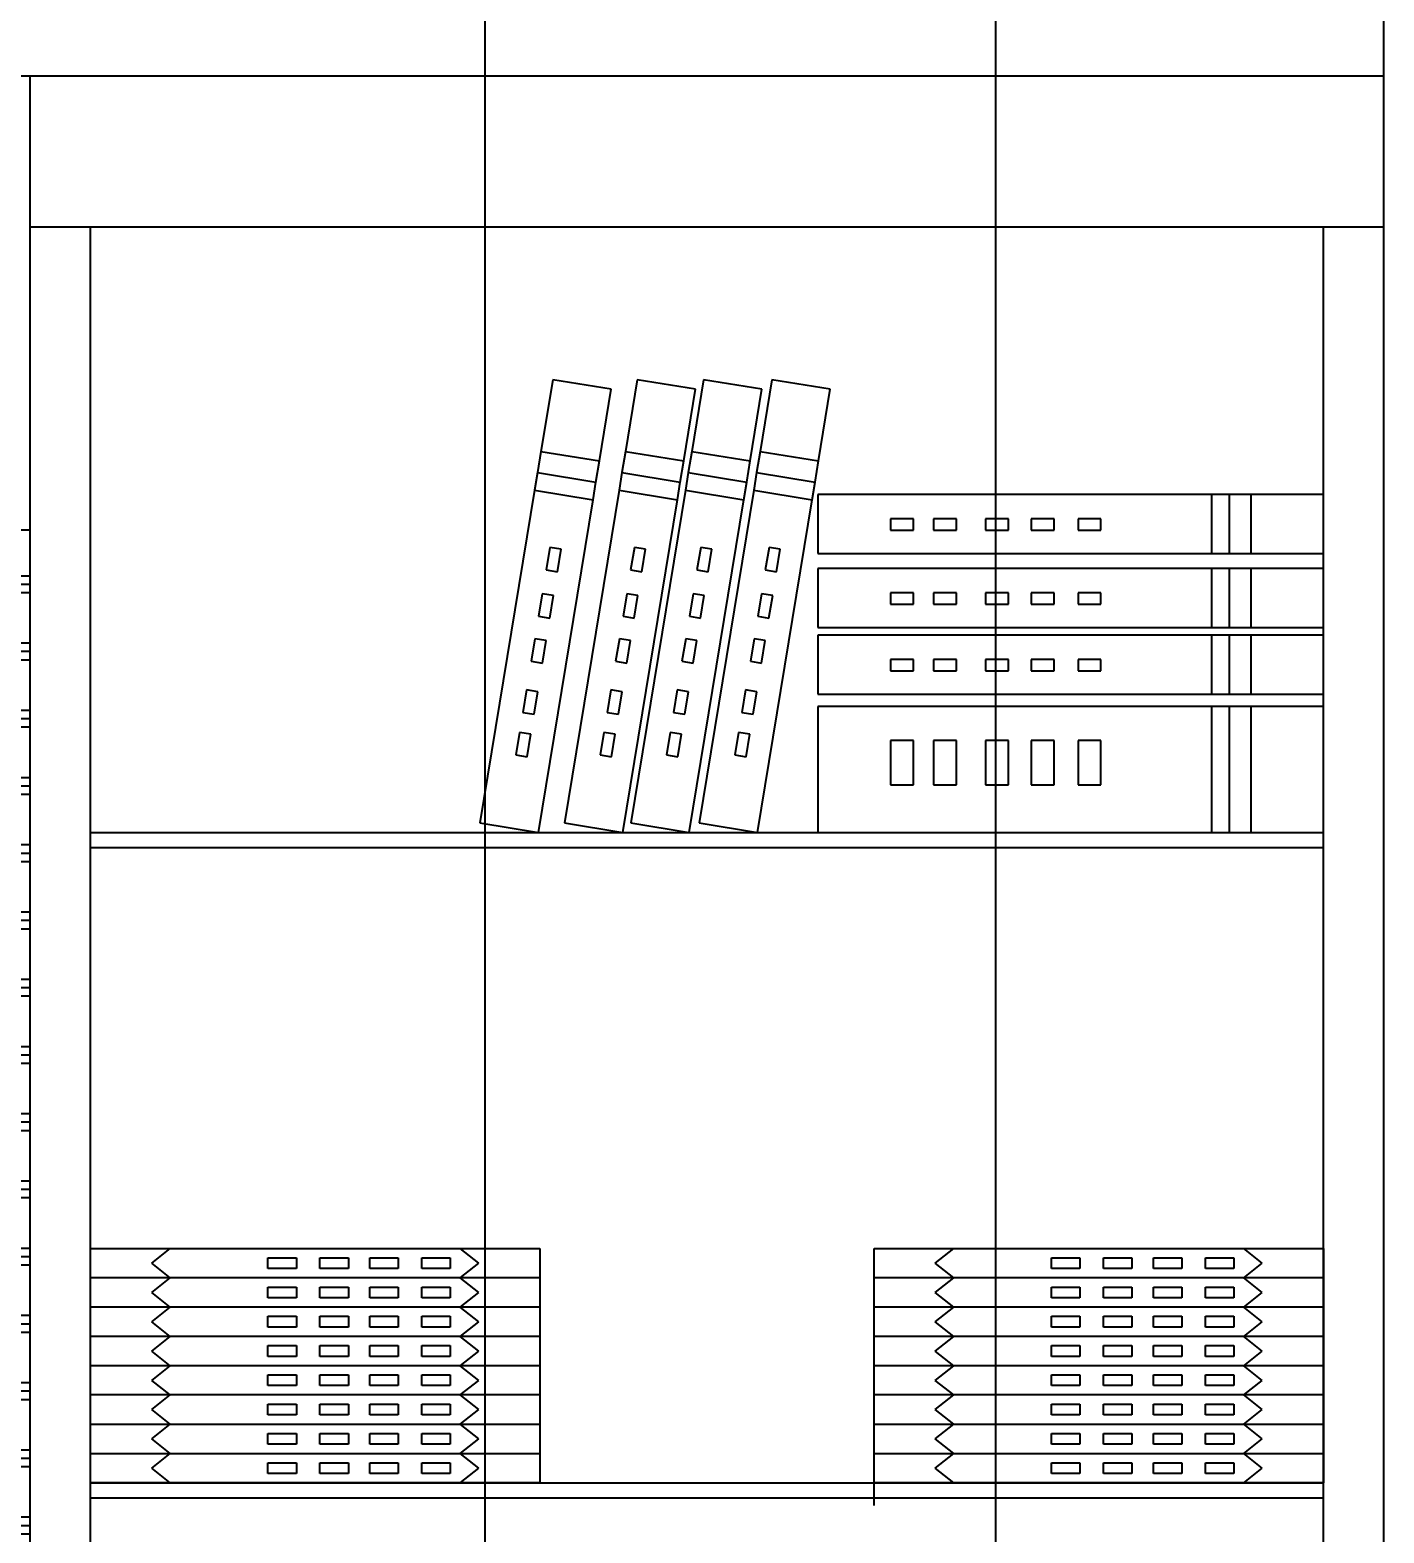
# Model space of a CAD drawing. Header units: centimetres. Extents: x 1966 to 8787, y 7398 to 12383.
# Drawn here: x 4261.8 to 4351.3, y 7779.5 to 7878.9 of the extents above; entities that cross this region are included whole.
import ezdxf
from ezdxf import colors
from ezdxf.entities.mleader import LeaderData, LeaderLine
from ezdxf.math import Vec2, Vec3

# ---------------------------------------------------------------- set-up
doc = ezdxf.new("R2010")
doc.units = ezdxf.units.CM
doc.styles.get("Standard").update_dxf_attribs({"font": 'arial.ttf', "height": 10})

# ---------------------------------------------------------------- blocks, each defined once
blk = doc.blocks.new('書04')
for p, q in [((32.6, 29.288), (36.461, 29.922)), ((36.461, 29.922), (37.239, 25.187)), ((37.119, 29.288), (40.98, 29.922)), ((40.98, 29.922), (41.758, 25.187)), ((41.504, 29.288), (45.365, 29.922)), ((45.365, 29.922), (46.143, 25.187)), ((47.086, 29.288), (50.947, 29.922)), ((50.947, 29.922), (51.725, 25.187)), ((33.378, 24.553), (32.6, 29.288)), ((37.896, 24.553), (37.119, 29.288)), ((42.282, 24.553), (41.504, 29.288)), ((47.864, 24.553), (47.086, 29.288)), ((37.239, 25.187), (33.378, 24.553)), ((37.239, 25.187), (37.47, 23.782)), ((41.758, 25.187), (37.896, 24.553)), ((41.758, 25.187), (41.989, 23.782)), ((46.143, 25.187), (42.282, 24.553)), ((46.143, 25.187), (46.374, 23.782)), ((51.725, 25.187), (47.864, 24.553)), ((51.725, 25.187), (51.956, 23.782)), ((33.609, 23.148), (33.378, 24.553)), ((38.127, 23.148), (37.896, 24.553)), ((42.513, 23.148), (42.282, 24.553)), ((48.095, 23.148), (47.864, 24.553)), ((37.47, 23.782), (33.609, 23.148)), ((33.799, 21.99), (33.609, 23.148)), ((37.47, 23.782), (37.66, 22.625)), ((41.989, 23.782), (38.127, 23.148)), ((38.318, 21.99), (38.127, 23.148)), ((41.989, 23.782), (42.179, 22.625)), ((46.374, 23.782), (42.513, 23.148)), ((42.703, 21.99), (42.513, 23.148)), ((46.374, 23.782), (46.564, 22.625)), ((51.956, 23.782), (48.095, 23.148)), ((48.285, 21.99), (48.095, 23.148)), ((51.956, 23.782), (52.146, 22.625)), ((0, 22.337), (4.798, 22.337)), ((0, 18.424), (0, 22.337)), ((4.798, 22.337), (4.798, 18.424)), ((4.798, 22.337), (6.222, 22.337)), ((6.222, 22.337), (6.222, 18.424)), ((6.222, 22.337), (7.395, 22.337)), ((7.395, 22.337), (7.395, 18.424)), ((7.395, 22.337), (33.422, 22.337)), ((33.422, 22.337), (33.422, 18.424)), ((37.66, 22.625), (33.799, 21.99)), ((37.412, 0), (33.799, 21.99)), ((37.66, 22.625), (41.273, 0.634)), ((42.179, 22.625), (38.318, 21.99)), ((41.931, 0), (38.318, 21.99)), ((42.179, 22.625), (45.792, 0.634)), ((46.564, 22.625), (42.703, 21.99)), ((46.316, 0), (42.703, 21.99)), ((46.564, 22.625), (50.177, 0.634)), ((52.146, 22.625), (48.285, 21.99)), ((51.898, 0), (48.285, 21.99)), ((52.146, 22.625), (55.759, 0.634)), ((14.711, 20.725), (16.219, 20.725)), ((14.711, 19.971), (14.711, 20.725)), ((16.219, 19.971), (14.711, 19.971)), ((16.219, 20.725), (16.219, 19.971)), ((17.81, 20.725), (19.318, 20.725)), ((17.81, 19.971), (17.81, 20.725)), ((19.318, 19.971), (17.81, 19.971)), ((19.318, 20.725), (19.318, 19.971)), ((20.826, 20.725), (22.334, 20.725)), ((20.826, 19.971), (20.826, 20.725)), ((22.334, 19.971), (20.826, 19.971)), ((22.334, 20.725), (22.334, 19.971)), ((24.261, 20.725), (25.769, 20.725)), ((24.261, 19.971), (24.261, 20.725)), ((25.769, 19.971), (24.261, 19.971)), ((25.769, 20.725), (25.769, 19.971)), ((27.109, 20.725), (28.617, 20.725)), ((27.109, 19.971), (27.109, 20.725)), ((28.617, 19.971), (27.109, 19.971)), ((28.617, 20.725), (28.617, 19.971)), ((4.798, 18.424), (0, 18.424)), ((6.222, 18.424), (4.798, 18.424)), ((7.395, 18.424), (6.222, 18.424)), ((33.422, 18.424), (7.395, 18.424)), ((35.906, 18.715), (36.649, 18.837)), ((36.15, 17.227), (35.906, 18.715)), ((36.649, 18.837), (36.894, 17.349)), ((40.424, 18.715), (41.168, 18.837)), ((40.669, 17.227), (40.424, 18.715)), ((41.168, 18.837), (41.412, 17.349)), ((44.81, 18.715), (45.553, 18.837)), ((45.054, 17.227), (44.81, 18.715)), ((45.553, 18.837), (45.798, 17.349)), ((50.392, 18.715), (51.135, 18.837)), ((50.636, 17.227), (50.392, 18.715)), ((51.135, 18.837), (51.38, 17.349)), ((0, 17.445), (4.798, 17.445)), ((0, 13.532), (0, 17.445)), ((4.798, 17.445), (4.798, 13.532)), ((4.798, 17.445), (6.222, 17.445)), ((6.222, 17.445), (6.222, 13.532)), ((6.222, 17.445), (7.395, 17.445)), ((7.395, 17.445), (7.395, 13.532)), ((7.395, 17.445), (33.422, 17.445)), ((33.422, 17.445), (33.422, 13.532)), ((36.894, 17.349), (36.15, 17.227)), ((41.412, 17.349), (40.669, 17.227)), ((45.798, 17.349), (45.054, 17.227)), ((51.38, 17.349), (50.636, 17.227)), ((14.711, 15.834), (16.219, 15.834)), ((14.711, 15.08), (14.711, 15.834)), ((16.219, 15.08), (14.711, 15.08)), ((16.219, 15.834), (16.219, 15.08)), ((17.81, 15.834), (19.318, 15.834)), ((17.81, 15.08), (17.81, 15.834)), ((19.318, 15.08), (17.81, 15.08)), ((19.318, 15.834), (19.318, 15.08)), ((20.826, 15.834), (22.334, 15.834)), ((20.826, 15.08), (20.826, 15.834)), ((22.334, 15.08), (20.826, 15.08)), ((22.334, 15.834), (22.334, 15.08)), ((24.261, 15.834), (25.769, 15.834)), ((24.261, 15.08), (24.261, 15.834)), ((25.769, 15.08), (24.261, 15.08)), ((25.769, 15.834), (25.769, 15.08)), ((27.109, 15.834), (28.617, 15.834)), ((27.109, 15.08), (27.109, 15.834)), ((28.617, 15.08), (27.109, 15.08)), ((28.617, 15.834), (28.617, 15.08)), ((36.408, 15.656), (37.152, 15.778)), ((36.653, 14.168), (36.408, 15.656)), ((37.152, 15.778), (37.396, 14.29)), ((40.927, 15.656), (41.67, 15.778)), ((41.171, 14.168), (40.927, 15.656)), ((41.67, 15.778), (41.915, 14.29)), ((45.313, 15.656), (46.056, 15.778)), ((45.557, 14.168), (45.313, 15.656)), ((46.056, 15.778), (46.3, 14.29)), ((50.894, 15.656), (51.638, 15.778)), ((51.139, 14.168), (50.894, 15.656)), ((51.638, 15.778), (51.882, 14.29)), ((37.396, 14.29), (36.653, 14.168)), ((41.915, 14.29), (41.171, 14.168)), ((46.3, 14.29), (45.557, 14.168)), ((51.882, 14.29), (51.139, 14.168)), ((4.798, 13.532), (0, 13.532)), ((0, 13.043), (4.798, 13.043)), ((0, 9.13), (0, 13.043)), ((6.222, 13.532), (4.798, 13.532)), ((4.798, 13.043), (4.798, 9.13)), ((4.798, 13.043), (6.222, 13.043)), ((7.395, 13.532), (6.222, 13.532)), ((6.222, 13.043), (6.222, 9.13)), ((6.222, 13.043), (7.395, 13.043)), ((33.422, 13.532), (7.395, 13.532)), ((7.395, 13.043), (7.395, 9.13)), ((7.395, 13.043), (33.422, 13.043)), ((33.422, 13.043), (33.422, 9.13)), ((36.897, 12.68), (37.641, 12.802)), ((37.142, 11.192), (36.897, 12.68)), ((37.641, 12.802), (37.885, 11.314)), ((41.416, 12.68), (42.159, 12.802)), ((41.66, 11.192), (41.416, 12.68)), ((42.159, 12.802), (42.404, 11.314)), ((45.801, 12.68), (46.545, 12.802)), ((46.046, 11.192), (45.801, 12.68)), ((46.545, 12.802), (46.789, 11.314)), ((51.383, 12.68), (52.127, 12.802)), ((51.628, 11.192), (51.383, 12.68)), ((52.127, 12.802), (52.371, 11.314)), ((14.711, 11.431), (16.219, 11.431)), ((14.711, 10.678), (14.711, 11.431)), ((16.219, 11.431), (16.219, 10.678)), ((17.81, 11.431), (19.318, 11.431)), ((17.81, 10.678), (17.81, 11.431)), ((19.318, 11.431), (19.318, 10.678)), ((20.826, 11.431), (22.334, 11.431)), ((20.826, 10.678), (20.826, 11.431)), ((22.334, 11.431), (22.334, 10.678)), ((24.261, 10.678), (24.261, 11.431)), ((24.261, 11.431), (25.769, 11.431)), ((25.769, 11.431), (25.769, 10.678)), ((27.109, 11.431), (28.617, 11.431)), ((27.109, 10.678), (27.109, 11.431)), ((28.617, 11.431), (28.617, 10.678)), ((37.885, 11.314), (37.142, 11.192)), ((42.404, 11.314), (41.66, 11.192)), ((46.789, 11.314), (46.046, 11.192)), ((52.371, 11.314), (51.628, 11.192)), ((16.219, 10.678), (14.711, 10.678)), ((19.318, 10.678), (17.81, 10.678)), ((22.334, 10.678), (20.826, 10.678)), ((25.769, 10.678), (24.261, 10.678)), ((28.617, 10.678), (27.109, 10.678)), ((4.798, 9.13), (0, 9.13)), ((6.222, 9.13), (4.798, 9.13)), ((7.395, 9.13), (6.222, 9.13)), ((33.422, 9.13), (7.395, 9.13)), ((37.454, 9.291), (38.198, 9.413)), ((37.699, 7.803), (37.454, 9.291)), ((38.198, 9.413), (38.442, 7.925)), ((41.973, 9.291), (42.716, 9.413)), ((42.217, 7.803), (41.973, 9.291)), ((42.716, 9.413), (42.961, 7.925)), ((46.358, 9.291), (47.102, 9.413)), ((46.603, 7.803), (46.358, 9.291)), ((47.102, 9.413), (47.346, 7.925)), ((51.94, 9.291), (52.683, 9.413)), ((52.184, 7.803), (51.94, 9.291)), ((52.683, 9.413), (52.928, 7.925)), ((0, 8.315), (4.798, 8.315)), ((0, 0), (0, 8.315)), ((4.798, 8.315), (4.798, 0)), ((4.798, 8.315), (6.222, 8.315)), ((6.222, 8.315), (6.222, 0)), ((6.222, 8.315), (7.395, 8.315)), ((7.395, 8.315), (7.395, 0)), ((7.395, 8.315), (33.422, 8.315)), ((33.422, 8.315), (33.422, 0)), ((38.442, 7.925), (37.699, 7.803)), ((42.961, 7.925), (42.217, 7.803)), ((47.346, 7.925), (46.603, 7.803)), ((52.928, 7.925), (52.184, 7.803)), ((14.711, 6.068), (16.219, 6.068)), ((14.711, 3.138), (14.711, 6.068)), ((16.219, 6.068), (16.219, 3.138)), ((17.81, 6.068), (19.318, 6.068)), ((17.81, 3.138), (17.81, 6.068)), ((19.318, 6.068), (19.318, 3.138)), ((20.826, 6.068), (22.334, 6.068)), ((20.826, 3.138), (20.826, 6.068)), ((22.334, 6.068), (22.334, 3.138)), ((24.261, 6.068), (25.769, 6.068)), ((24.261, 3.138), (24.261, 6.068)), ((25.769, 6.068), (25.769, 3.138)), ((27.109, 6.068), (28.617, 6.068)), ((27.109, 3.138), (27.109, 6.068)), ((28.617, 6.068), (28.617, 3.138)), ((37.916, 6.48), (38.659, 6.602)), ((38.16, 4.992), (37.916, 6.48)), ((38.659, 6.602), (38.904, 5.114)), ((42.434, 6.48), (43.178, 6.602)), ((42.679, 4.992), (42.434, 6.48)), ((43.178, 6.602), (43.422, 5.114)), ((46.82, 6.48), (47.564, 6.602)), ((47.065, 4.992), (46.82, 6.48)), ((47.564, 6.602), (47.808, 5.114)), ((52.402, 6.48), (53.145, 6.602)), ((52.646, 4.992), (52.402, 6.48)), ((53.145, 6.602), (53.39, 5.114)), ((38.904, 5.114), (38.16, 4.992)), ((43.422, 5.114), (42.679, 4.992)), ((47.808, 5.114), (47.065, 4.992)), ((53.39, 5.114), (52.646, 4.992)), ((16.219, 3.138), (14.711, 3.138)), ((19.318, 3.138), (17.81, 3.138)), ((22.334, 3.138), (20.826, 3.138)), ((25.769, 3.138), (24.261, 3.138)), ((28.617, 3.138), (27.109, 3.138)), ((4.798, 0), (0, 0)), ((0, -1), (0, 0)), ((6.222, 0), (4.798, 0)), ((7.395, 0), (6.222, 0)), ((33.422, 0), (7.395, 0)), ((41.273, 0.634), (37.412, 0)), ((45.792, 0.634), (41.931, 0)), ((50.177, 0.634), (46.316, 0)), ((55.759, 0.634), (51.898, 0))]:
    blk.add_line(p, q)
blk = doc.blocks.new('書01')
for p, q in [((0, 15.482), (5.268, 15.482)), ((0, 13.547), (0, 15.482)), ((4.041, 14.515), (5.268, 15.482)), ((5.268, 15.482), (24.432, 15.482)), ((25.659, 14.515), (24.432, 15.482)), ((24.432, 15.482), (29.7, 15.482)), ((29.7, 15.482), (29.7, 13.547)), ((5.268, 13.547), (4.041, 14.515)), ((11.717, 14.163), (11.717, 14.877)), ((11.717, 14.877), (13.604, 14.877)), ((13.604, 14.163), (11.717, 14.163)), ((13.604, 14.877), (13.604, 14.163)), ((15.154, 14.163), (15.154, 14.877)), ((15.154, 14.877), (17.042, 14.877)), ((17.042, 14.163), (15.154, 14.163)), ((17.042, 14.877), (17.042, 14.163)), ((18.457, 14.163), (18.457, 14.877)), ((18.457, 14.877), (20.345, 14.877)), ((20.345, 14.163), (18.457, 14.163)), ((20.345, 14.877), (20.345, 14.163)), ((21.895, 14.163), (21.895, 14.877)), ((21.895, 14.877), (23.782, 14.877)), ((23.782, 14.163), (21.895, 14.163)), ((23.782, 14.877), (23.782, 14.163)), ((24.432, 13.547), (25.659, 14.515)), ((0, 11.612), (0, 13.547)), ((5.268, 13.547), (0, 13.547)), ((4.041, 12.579), (5.268, 13.547)), ((24.432, 13.547), (5.268, 13.547)), ((11.717, 12.228), (11.717, 12.942)), ((11.717, 12.942), (13.604, 12.942)), ((13.604, 12.942), (13.604, 12.228)), ((15.154, 12.228), (15.154, 12.942)), ((15.154, 12.942), (17.042, 12.942)), ((17.042, 12.942), (17.042, 12.228)), ((18.457, 12.228), (18.457, 12.942)), ((18.457, 12.942), (20.345, 12.942)), ((20.345, 12.942), (20.345, 12.228)), ((21.895, 12.228), (21.895, 12.942)), ((21.895, 12.942), (23.782, 12.942)), ((23.782, 12.942), (23.782, 12.228)), ((29.7, 13.547), (24.432, 13.547)), ((25.659, 12.579), (24.432, 13.547)), ((29.7, 13.547), (29.7, 11.612)), ((5.268, 11.612), (4.041, 12.579)), ((13.604, 12.228), (11.717, 12.228)), ((17.042, 12.228), (15.154, 12.228)), ((20.345, 12.228), (18.457, 12.228)), ((23.782, 12.228), (21.895, 12.228)), ((24.432, 11.612), (25.659, 12.579)), ((0, 9.676), (0, 11.612)), ((5.268, 11.612), (0, 11.612)), ((4.041, 10.644), (5.268, 11.612)), ((24.432, 11.612), (5.268, 11.612)), ((11.717, 10.292), (11.717, 11.006)), ((11.717, 11.006), (13.604, 11.006)), ((13.604, 11.006), (13.604, 10.292)), ((15.154, 10.292), (15.154, 11.006)), ((15.154, 11.006), (17.042, 11.006)), ((17.042, 11.006), (17.042, 10.292)), ((18.457, 10.292), (18.457, 11.006)), ((18.457, 11.006), (20.345, 11.006)), ((20.345, 11.006), (20.345, 10.292)), ((21.895, 10.292), (21.895, 11.006)), ((21.895, 11.006), (23.782, 11.006)), ((23.782, 11.006), (23.782, 10.292)), ((29.7, 11.612), (24.432, 11.612)), ((25.659, 10.644), (24.432, 11.612)), ((29.7, 11.612), (29.7, 9.676)), ((5.268, 9.676), (4.041, 10.644)), ((13.604, 10.292), (11.717, 10.292)), ((17.042, 10.292), (15.154, 10.292)), ((20.345, 10.292), (18.457, 10.292)), ((23.782, 10.292), (21.895, 10.292)), ((24.432, 9.676), (25.659, 10.644)), ((0, 7.741), (0, 9.676)), ((5.268, 9.676), (0, 9.676)), ((4.041, 8.709), (5.268, 9.676)), ((24.432, 9.676), (5.268, 9.676)), ((11.717, 8.357), (11.717, 9.071)), ((11.717, 9.071), (13.604, 9.071)), ((13.604, 9.071), (13.604, 8.357)), ((15.154, 8.357), (15.154, 9.071)), ((15.154, 9.071), (17.042, 9.071)), ((17.042, 9.071), (17.042, 8.357)), ((18.457, 8.357), (18.457, 9.071)), ((18.457, 9.071), (20.345, 9.071)), ((20.345, 9.071), (20.345, 8.357)), ((21.895, 8.357), (21.895, 9.071)), ((21.895, 9.071), (23.782, 9.071)), ((23.782, 9.071), (23.782, 8.357)), ((29.7, 9.676), (24.432, 9.676)), ((25.659, 8.709), (24.432, 9.676)), ((29.7, 9.676), (29.7, 7.741)), ((5.268, 7.741), (4.041, 8.709)), ((13.604, 8.357), (11.717, 8.357)), ((17.042, 8.357), (15.154, 8.357)), ((20.345, 8.357), (18.457, 8.357)), ((23.782, 8.357), (21.895, 8.357)), ((24.432, 7.741), (25.659, 8.709)), ((0, 5.806), (0, 7.741)), ((5.268, 7.741), (0, 7.741)), ((4.041, 6.773), (5.268, 7.741)), ((24.432, 7.741), (5.268, 7.741)), ((11.717, 6.422), (11.717, 7.136)), ((11.717, 7.136), (13.604, 7.136)), ((13.604, 7.136), (13.604, 6.422)), ((15.154, 6.422), (15.154, 7.136)), ((15.154, 7.136), (17.042, 7.136)), ((17.042, 7.136), (17.042, 6.422)), ((18.457, 6.422), (18.457, 7.136)), ((18.457, 7.136), (20.345, 7.136)), ((20.345, 7.136), (20.345, 6.422)), ((21.895, 6.422), (21.895, 7.136)), ((21.895, 7.136), (23.782, 7.136)), ((23.782, 7.136), (23.782, 6.422)), ((29.7, 7.741), (24.432, 7.741)), ((25.659, 6.773), (24.432, 7.741)), ((29.7, 7.741), (29.7, 5.806)), ((5.268, 5.806), (4.041, 6.773)), ((13.604, 6.422), (11.717, 6.422)), ((17.042, 6.422), (15.154, 6.422)), ((20.345, 6.422), (18.457, 6.422)), ((23.782, 6.422), (21.895, 6.422)), ((24.432, 5.806), (25.659, 6.773)), ((0, 3.871), (0, 5.806)), ((5.268, 5.806), (0, 5.806)), ((4.041, 4.838), (5.268, 5.806)), ((24.432, 5.806), (5.268, 5.806)), ((11.717, 4.486), (11.717, 5.201)), ((11.717, 5.201), (13.604, 5.201)), ((13.604, 5.201), (13.604, 4.486)), ((15.154, 4.486), (15.154, 5.201)), ((15.154, 5.201), (17.042, 5.201)), ((17.042, 5.201), (17.042, 4.486)), ((18.457, 4.486), (18.457, 5.201)), ((18.457, 5.201), (20.345, 5.201)), ((20.345, 5.201), (20.345, 4.486)), ((21.895, 4.486), (21.895, 5.201)), ((21.895, 5.201), (23.782, 5.201)), ((23.782, 5.201), (23.782, 4.486)), ((29.7, 5.806), (24.432, 5.806)), ((25.659, 4.838), (24.432, 5.806)), ((29.7, 5.806), (29.7, 3.871)), ((5.268, 3.871), (4.041, 4.838)), ((13.604, 4.486), (11.717, 4.486)), ((17.042, 4.486), (15.154, 4.486)), ((20.345, 4.486), (18.457, 4.486)), ((23.782, 4.486), (21.895, 4.486)), ((24.432, 3.871), (25.659, 4.838)), ((0, 3.871), (5.268, 3.871)), ((0, 1.935), (0, 3.871)), ((4.041, 2.903), (5.268, 3.871)), ((5.268, 3.871), (24.432, 3.871)), ((11.717, 2.551), (11.717, 3.265)), ((11.717, 3.265), (13.604, 3.265)), ((13.604, 3.265), (13.604, 2.551)), ((15.154, 2.551), (15.154, 3.265)), ((15.154, 3.265), (17.042, 3.265)), ((17.042, 3.265), (17.042, 2.551)), ((18.457, 2.551), (18.457, 3.265)), ((18.457, 3.265), (20.345, 3.265)), ((20.345, 3.265), (20.345, 2.551)), ((21.895, 2.551), (21.895, 3.265)), ((21.895, 3.265), (23.782, 3.265)), ((23.782, 3.265), (23.782, 2.551)), ((25.659, 2.903), (24.432, 3.871)), ((24.432, 3.871), (29.7, 3.871)), ((29.7, 3.871), (29.7, 1.935)), ((5.268, 1.935), (4.041, 2.903)), ((13.604, 2.551), (11.717, 2.551)), ((17.042, 2.551), (15.154, 2.551)), ((20.345, 2.551), (18.457, 2.551)), ((23.782, 2.551), (21.895, 2.551)), ((24.432, 1.935), (25.659, 2.903)), ((0, 1.935), (5.268, 1.935)), ((0, 0), (0, 1.935)), ((4.041, 0.968), (5.268, 1.935)), ((5.268, 1.935), (24.432, 1.935)), ((11.717, 0.616), (11.717, 1.33)), ((11.717, 1.33), (13.604, 1.33)), ((13.604, 1.33), (13.604, 0.616)), ((15.154, 0.616), (15.154, 1.33)), ((15.154, 1.33), (17.042, 1.33)), ((17.042, 1.33), (17.042, 0.616)), ((18.457, 0.616), (18.457, 1.33)), ((18.457, 1.33), (20.345, 1.33)), ((20.345, 1.33), (20.345, 0.616)), ((21.895, 0.616), (21.895, 1.33)), ((21.895, 1.33), (23.782, 1.33)), ((23.782, 1.33), (23.782, 0.616)), ((25.659, 0.968), (24.432, 1.935)), ((24.432, 1.935), (29.7, 1.935)), ((29.7, 1.935), (29.7, 0)), ((0, -1.5), (0, 0)), ((5.268, 0), (4.041, 0.968)), ((13.604, 0.616), (11.717, 0.616)), ((17.042, 0.616), (15.154, 0.616)), ((20.345, 0.616), (18.457, 0.616)), ((23.782, 0.616), (21.895, 0.616)), ((24.432, 0), (25.659, 0.968)), ((5.268, 0), (0, 0)), ((24.432, 0), (5.268, 0)), ((29.7, 0), (24.432, 0))]:
    blk.add_line(p, q)

msp = doc.modelspace()

# ---------------------------------------------------------------- hatches: boundary and pattern name
h = msp.add_hatch()
h.set_pattern_fill('PLAST', color=256, scale=0.7)
h.set_pattern_definition([(0, (0, 1085.277), (0, 4.445), []), (0, (0, 1085.833), (0, 4.445), []), (0, (0, 1086.3885), (0, 4.445), [])])
h.paths.add_polyline_path([(4001.8, 7628.823), (4019.8, 7628.823), (4019.8, 7845.823), (4001.8, 7845.823)])
h.paths.add_polyline_path([(4261.8, 7845.823), (4243.8, 7845.823), (4243.8, 7628.823), (4261.8, 7628.823)])

# ---------------------------------------------------------------- linework, layer by layer
for p, q in [((4351.3, 7628.823), (4351.3, 7908.823)), ((4351.3, 7875.823), (3897.3, 7875.823)), ((4261.8, 7628.823), (4261.8, 7875.823)), ((4351.3, 7865.823), (4261.8, 7865.823)), ((4265.8, 7628.823), (4265.8, 7865.823)), ((4347.3, 7628.823), (4347.3, 7865.823)), ((4243.8, 7845.823), (4261.8, 7845.823)), ((4265.8, 7825.823), (4347.3, 7825.823)), ((4265.8, 7824.823), (4347.3, 7824.823)), ((4265.8, 7782.823), (4347.3, 7782.823)), ((4265.8, 7781.823), (4347.3, 7781.823))]:
    msp.add_line(p, q)

# ---------------------------------------------------------------- block references
at = {"xscale": -1}
msp.add_blockref('書04', (4347.3, 7825.823), dxfattribs=at)
for p in [(4265.8, 7782.823), (4317.6, 7782.823)]:
    msp.add_blockref('書01', p)

# ---------------------------------------------------------------- leaders
ml = msp.add_multileader_mtext('Standard')
ml.set_content('', color=256)
ml.set_leader_properties()
ml.build(insert=Vec2(0, 0))
ml.multileader.update_dxf_attribs({"has_dogleg": 0})
ctx = ml.context
ctx.base_point, ctx.char_height, ctx.plane_origin = Vec3(4291.888, 7977.313), 48, Vec3(4291.888, 7667.845)
notes = []
notes.append((ctx, [(0, (1, 1, 0), (4283.888, 7977.313), (1, 0), 8, [(0, [(4291.888, 7667.845)], 0, [])])]))
ctx.mtext.insert, ctx.mtext.flow_direction = Vec3(4293.888, 8001.313), 5
ml = msp.add_multileader_mtext('Standard')
ml.set_content('', color=256)
ml.set_leader_properties()
ml.build(insert=Vec2(0, 0))
ml.multileader.update_dxf_attribs({"has_dogleg": 0})
ctx = ml.context
ctx.base_point, ctx.char_height, ctx.plane_origin = Vec3(4321.652, 7923.354), 48, Vec3(4325.652, 7740.823)
ctx.text_align_type = 2
notes.append((ctx, [(0, (1, 1, 0), (4333.652, 7923.354), (-1, 0), 8, [(0, [(4325.652, 7740.823)], 0, [])])]))
ctx.mtext.insert, ctx.mtext.alignment, ctx.mtext.flow_direction = Vec3(4323.652, 7947.354), 3, 5
for ctx, leaders in notes:
    for number, flags, end, landing, length, lines in leaders:
        leader = LeaderData()
        leader.index, (leader.has_last_leader_line, leader.has_dogleg_vector, leader.attachment_direction) = number, flags
        leader.last_leader_point, leader.dogleg_vector, leader.dogleg_length = Vec3(end), Vec3(landing), length
        for number, points, colour, breaks in lines:
            line = LeaderLine()
            line.index, line.vertices, line.color, line.breaks = number, Vec3.list(points), colors.encode_raw_color(colour), breaks
            leader.lines.append(line)
        ctx.leaders.append(leader)

doc.saveas('drawing.dxf')
